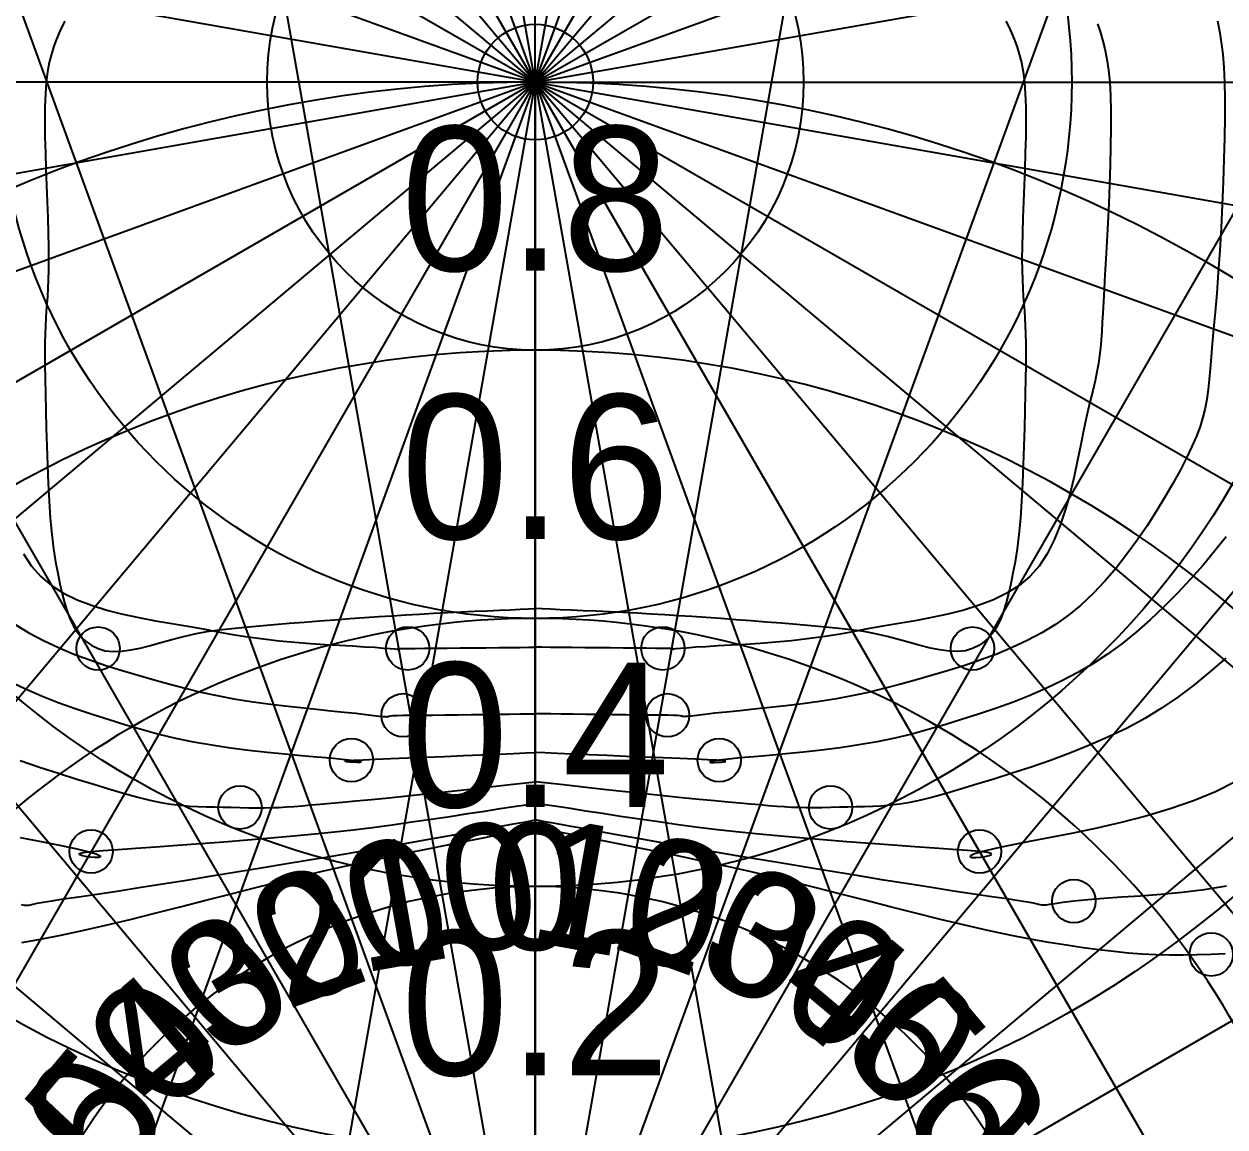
# Model space of a CAD drawing. Header units: metres. Extents: x -58 to 58, y -58 to 58.
# Drawn here: x -14.15 to 19.09, y -28.92 to 1.61 of the extents above; entities that cross this region are included whole.
import ezdxf
from ezdxf.enums import TextEntityAlignment as Align

# ---------------------------------------------------------------- set-up
doc = ezdxf.new("R2010")
doc.units = ezdxf.units.M
for name, color, linetype in [('CUT_REFERENCE', 1, 'Continuous'), ('ENGRAVE_AWA', 4, 'Continuous'), ('ENGRAVE_POLARS', 3, 'Continuous'), ('ENGRAVE_TEXT', 7, 'Continuous'), ('ENGRAVE_VMG', 2, 'Continuous')]:
    doc.layers.add(name, color=color, linetype=linetype)

msp = doc.modelspace()

# ---------------------------------------------------------------- linework, layer by layer
at = {"layer": 'CUT_REFERENCE'}
for radius in [57.5, 53.18, 44.54, 44.54, 1.6]:
    msp.add_circle((0, 0), radius, dxfattribs=at)
at = {"layer": 'ENGRAVE_AWA'}
for p, q in [((0, 0), (0, 44.54)), ((0, -37.117), (0, 44.54)), ((0, 0), (-7.734, 43.863)), ((0, 0), (7.734, 43.863)), ((0, -37.117), (-14, 42.282)), ((0, -37.117), (14, 42.282)), ((0, 0), (-15.234, 41.854)), ((0, 0), (15.234, 41.854)), ((0, 0), (-22.27, 38.573)), ((0, 0), (22.27, 38.573)), ((0, -37.117), (-26.531, 35.776)), ((0, -37.117), (26.531, 35.776)), ((0, 0), (-28.63, 34.12)), ((0, 0), (28.63, 34.12)), ((0, 0), (-34.12, 28.63)), ((0, 0), (34.12, 28.63)), ((0, -37.117), (-36.317, 25.786)), ((0, -37.117), (36.317, 25.786)), ((0, 0), (-38.573, 22.27)), ((0, 0), (38.573, 22.27)), ((0, 0), (-41.854, 15.234)), ((0, 0), (41.854, 15.234)), ((0, -37.117), (-42.452, 13.476)), ((0, -37.117), (42.452, 13.476)), ((0, 0), (-43.863, 7.734)), ((0, 0), (43.863, 7.734)), ((0, 0), (-44.54, 0)), ((0, -37.117), (-44.539, 0.256)), ((0, 0), (-43.863, -7.734)), ((0, 0), (-41.854, -15.234)), ((0, 0), (-38.573, -22.27)), ((0, 0), (-34.12, -28.63)), ((0, 0), (-28.63, -34.12)), ((0, 0), (-22.27, -38.573)), ((0, 0), (-15.234, -41.854)), ((0, 0), (-7.734, -43.863)), ((0, -37.117), (44.539, 0.256)), ((0, 0), (44.54, 0)), ((0, 0), (43.863, -7.734)), ((0, 0), (41.854, -15.234)), ((0, 0), (38.573, -22.27)), ((0, 0), (34.12, -28.63)), ((0, 0), (28.63, -34.12)), ((0, 0), (22.27, -38.573)), ((0, 0), (15.234, -41.854)), ((0, 0), (7.734, -43.863)), ((0, 0), (0, -44.54)), ((0, -37.117), (42.773, -12.422))]:
    msp.add_line(p, q, dxfattribs=at)
for radius in [37.117, 29.693, 22.27, 14.847, 7.423]:
    msp.add_circle((0, 0), radius, dxfattribs=at)
for radius, start, end in [(51.963, 32.8783, 147.1217), (44.54, 24.6243, 155.3757), (37.117, 16.2602, 163.7398), (29.693, 7.1808, 172.8192), (22.27, 356.1774, 183.8226), (14.847, 339.5127, 200.4873)]:
    msp.add_arc((0, -37.117), radius, start, end, dxfattribs=at)
at = {"layer": 'ENGRAVE_POLARS'}
for p, q in [((-13.025, 1.687), (-13.103, 1.532)), ((13.025, 1.687), (13.103, 1.532)), ((18.886, 1.697), (18.94, 1.414)), ((-13.181, 1.366), (-13.257, 1.187)), ((-13.103, 1.532), (-13.181, 1.366)), ((13.103, 1.532), (13.181, 1.366)), ((13.181, 1.366), (13.257, 1.187)), ((15.558, 1.615), (15.633, 1.401)), ((15.633, 1.401), (15.702, 1.169)), ((18.94, 1.414), (18.988, 1.106)), ((-13.257, 1.187), (-13.329, 0.991)), ((13.257, 1.187), (13.329, 0.991)), ((15.702, 1.169), (15.766, 0.916)), ((18.988, 1.106), (19.028, 0.77)), ((-13.395, 0.777), (-13.453, 0.542)), ((-13.329, 0.991), (-13.395, 0.777)), ((13.329, 0.991), (13.395, 0.777)), ((13.395, 0.777), (13.453, 0.542)), ((15.766, 0.916), (15.821, 0.638)), ((19.028, 0.77), (19.059, 0.402)), ((-13.453, 0.542), (-13.501, 0.284)), ((13.453, 0.542), (13.501, 0.284)), ((15.821, 0.638), (15.865, 0.334)), ((15.865, 0.334), (15.898, 0)), ((19.059, 0.402), (19.078, 0)), ((-13.538, 0), (-13.562, -0.322)), ((-13.501, 0.284), (-13.538, 0)), ((13.501, 0.284), (13.538, 0)), ((13.538, 0), (13.562, -0.322)), ((15.898, 0), (15.918, -0.379)), ((19.078, 0), (19.086, -0.455)), ((-13.562, -0.322), (-13.574, -0.686)), ((13.562, -0.322), (13.574, -0.686)), ((15.918, -0.379), (15.928, -0.808)), ((19.086, -0.455), (19.086, -0.97)), ((-13.574, -0.686), (-13.577, -1.085)), ((13.574, -0.686), (13.577, -1.085)), ((15.928, -0.808), (15.93, -1.278)), ((19.086, -0.97), (19.077, -1.533)), ((-13.577, -1.085), (-13.573, -1.511)), ((13.577, -1.085), (13.573, -1.511)), ((15.93, -1.278), (15.923, -1.78)), ((-13.573, -1.511), (-13.562, -1.954)), ((13.573, -1.511), (13.562, -1.954)), ((19.077, -1.533), (19.062, -2.134)), ((-13.562, -1.954), (-13.547, -2.409)), ((13.562, -1.954), (13.547, -2.409)), ((15.923, -1.78), (15.911, -2.302)), ((15.911, -2.302), (15.893, -2.836)), ((19.062, -2.134), (19.04, -2.759)), ((-13.547, -2.409), (-13.53, -2.865)), ((13.547, -2.409), (13.53, -2.865)), ((-13.53, -2.865), (-13.512, -3.316)), ((13.53, -2.865), (13.512, -3.316)), ((15.893, -2.836), (15.872, -3.372)), ((19.04, -2.759), (19.012, -3.397)), ((-13.512, -3.316), (-13.496, -3.754)), ((13.512, -3.316), (13.496, -3.754)), ((15.872, -3.372), (15.847, -3.899)), ((19.012, -3.397), (18.98, -4.036)), ((-13.496, -3.754), (-13.482, -4.169)), ((13.496, -3.754), (13.482, -4.169)), ((15.847, -3.899), (15.821, -4.409)), ((-13.482, -4.169), (-13.473, -4.555)), ((13.482, -4.169), (13.473, -4.555)), ((18.98, -4.036), (18.944, -4.665)), ((-13.473, -4.555), (-13.471, -4.903)), ((13.473, -4.555), (13.471, -4.903)), ((15.821, -4.409), (15.794, -4.89)), ((-13.471, -4.903), (-13.475, -5.208)), ((13.471, -4.903), (13.475, -5.208)), ((15.794, -4.89), (15.768, -5.334)), ((18.944, -4.665), (18.904, -5.271)), ((-13.475, -5.208), (-13.483, -5.477)), ((13.475, -5.208), (13.483, -5.477)), ((18.904, -5.271), (18.863, -5.842)), ((-13.483, -5.477), (-13.494, -5.716)), ((13.483, -5.477), (13.494, -5.716)), ((15.768, -5.334), (15.744, -5.73)), ((-13.507, -5.934), (-13.522, -6.138)), ((-13.494, -5.716), (-13.507, -5.934)), ((13.494, -5.716), (13.507, -5.934)), ((13.507, -5.934), (13.522, -6.138)), ((15.744, -5.73), (15.724, -6.077)), ((18.863, -5.842), (18.819, -6.367)), ((-13.522, -6.138), (-13.536, -6.336)), ((13.522, -6.138), (13.536, -6.336)), ((15.724, -6.077), (15.707, -6.383)), ((-13.55, -6.536), (-13.562, -6.746)), ((-13.536, -6.336), (-13.55, -6.536)), ((13.536, -6.336), (13.55, -6.536)), ((13.55, -6.536), (13.562, -6.746)), ((15.707, -6.383), (15.693, -6.657)), ((18.819, -6.367), (18.776, -6.834)), ((-13.571, -6.973), (-13.577, -7.225)), ((-13.562, -6.746), (-13.571, -6.973)), ((13.562, -6.746), (13.571, -6.973)), ((13.571, -6.973), (13.577, -7.225)), ((15.678, -6.904), (15.662, -7.134)), ((15.693, -6.657), (15.678, -6.904)), ((18.776, -6.834), (18.737, -7.243)), ((-13.577, -7.225), (-13.578, -7.51)), ((13.577, -7.225), (13.578, -7.51)), ((15.662, -7.134), (15.642, -7.353)), ((18.737, -7.243), (18.705, -7.609)), ((-13.578, -7.51), (-13.573, -7.836)), ((13.578, -7.51), (13.573, -7.836)), ((15.617, -7.569), (15.585, -7.79)), ((15.642, -7.353), (15.617, -7.569)), ((18.705, -7.609), (18.678, -7.938)), ((-13.573, -7.836), (-13.565, -8.212)), ((13.573, -7.836), (13.565, -8.212)), ((15.585, -7.79), (15.544, -8.022)), ((18.678, -7.938), (18.651, -8.237)), ((-13.565, -8.212), (-13.557, -8.634)), ((13.565, -8.212), (13.557, -8.634)), ((15.493, -8.273), (15.429, -8.551)), ((15.544, -8.022), (15.493, -8.273)), ((18.651, -8.237), (18.622, -8.514)), ((-13.557, -8.634), (-13.548, -9.092)), ((13.557, -8.634), (13.548, -9.092)), ((15.429, -8.551), (15.351, -8.863)), ((18.622, -8.514), (18.585, -8.775)), ((15.351, -8.863), (15.268, -9.216)), ((18.585, -8.775), (18.538, -9.027)), ((-13.548, -9.092), (-13.538, -9.578)), ((13.548, -9.092), (13.538, -9.578)), ((15.268, -9.216), (15.185, -9.608)), ((18.477, -9.278), (18.399, -9.535)), ((18.538, -9.027), (18.477, -9.278)), ((-13.538, -9.578), (-13.524, -10.081)), ((13.538, -9.578), (13.524, -10.081)), ((15.185, -9.608), (15.101, -10.028)), ((18.399, -9.535), (18.3, -9.803)), ((18.3, -9.803), (18.176, -10.092)), ((-13.524, -10.081), (-13.507, -10.592)), ((13.524, -10.081), (13.507, -10.592)), ((15.101, -10.028), (15.011, -10.468)), ((18.176, -10.092), (18.024, -10.406)), ((-13.507, -10.592), (-13.485, -11.101)), ((13.507, -10.592), (13.485, -11.101)), ((15.011, -10.468), (14.913, -10.921)), ((18.024, -10.406), (17.846, -10.749)), ((14.913, -10.921), (14.802, -11.376)), ((17.846, -10.749), (17.646, -11.114)), ((-13.485, -11.101), (-13.458, -11.598)), ((13.485, -11.101), (13.458, -11.598)), ((17.646, -11.114), (17.427, -11.494)), ((-13.458, -11.598), (-13.425, -12.075)), ((13.458, -11.598), (13.425, -12.075)), ((14.802, -11.376), (14.675, -11.826)), ((17.427, -11.494), (17.189, -11.886)), ((14.675, -11.826), (14.53, -12.262)), ((17.189, -11.886), (16.934, -12.283)), ((-13.425, -12.075), (-13.385, -12.52)), ((13.425, -12.075), (13.385, -12.52)), ((14.53, -12.262), (14.362, -12.674)), ((16.934, -12.283), (16.662, -12.68)), ((-13.385, -12.52), (-13.337, -12.925)), ((13.385, -12.52), (13.337, -12.925)), ((19.119, -12.586), (18.812, -12.977)), ((-13.337, -12.925), (-13.281, -13.281)), ((13.337, -12.925), (13.281, -13.281)), ((14.362, -12.674), (14.168, -13.056)), ((16.662, -12.68), (16.375, -13.072)), ((-14.168, -13.056), (-13.945, -13.397)), ((-13.281, -13.281), (-13.22, -13.597)), ((13.281, -13.281), (13.22, -13.597)), ((14.168, -13.056), (13.945, -13.397)), ((16.375, -13.072), (16.075, -13.453)), ((18.812, -12.977), (18.484, -13.371)), ((-13.945, -13.397), (-13.689, -13.689)), ((-13.22, -13.597), (-13.161, -13.891)), ((13.22, -13.597), (13.161, -13.891)), ((13.945, -13.397), (13.689, -13.689)), ((16.075, -13.453), (15.762, -13.817)), ((18.484, -13.371), (18.137, -13.763)), ((-13.689, -13.689), (-13.393, -13.935)), ((-13.393, -13.935), (-13.055, -14.147)), ((-13.161, -13.891), (-13.099, -14.164)), ((13.393, -13.935), (13.055, -14.147)), ((13.161, -13.891), (13.099, -14.164)), ((13.689, -13.689), (13.393, -13.935)), ((15.762, -13.817), (15.438, -14.16)), ((18.137, -13.763), (17.776, -14.15)), ((-13.099, -14.164), (-13.034, -14.415)), ((-13.055, -14.147), (-12.683, -14.328)), ((13.055, -14.147), (12.683, -14.328)), ((13.099, -14.164), (13.034, -14.415)), ((15.438, -14.16), (15.103, -14.476)), ((17.776, -14.15), (17.401, -14.527)), ((-13.034, -14.415), (-12.962, -14.645)), ((-12.683, -14.328), (-12.283, -14.483)), ((-12.283, -14.483), (-11.86, -14.614)), ((-11.86, -14.614), (-11.42, -14.727)), ((-1.326, -14.633), (-0.995, -14.619)), ((-0.995, -14.619), (-0.692, -14.605)), ((-0.692, -14.605), (-0.421, -14.594)), ((-0.421, -14.594), (-0.189, -14.583)), ((-0.189, -14.583), (0, -14.574)), ((0.189, -14.583), (0, -14.574)), ((0.421, -14.594), (0.189, -14.583)), ((0.692, -14.605), (0.421, -14.594)), ((0.995, -14.619), (0.692, -14.605)), ((1.326, -14.633), (0.995, -14.619)), ((11.86, -14.614), (11.42, -14.727)), ((12.283, -14.483), (11.86, -14.614)), ((12.683, -14.328), (12.283, -14.483)), ((13.034, -14.415), (12.962, -14.645)), ((15.103, -14.476), (14.76, -14.76)), ((17.401, -14.527), (17.018, -14.889)), ((-12.962, -14.645), (-12.882, -14.855)), ((-12.882, -14.855), (-12.792, -15.043)), ((-11.42, -14.727), (-10.971, -14.824)), ((-10.971, -14.824), (-10.517, -14.91)), ((-10.517, -14.91), (-10.065, -14.989)), ((-6.815, -14.98), (-6.394, -14.946)), ((-6.394, -14.946), (-5.97, -14.914)), ((-5.97, -14.914), (-5.548, -14.883)), ((-5.548, -14.883), (-5.132, -14.853)), ((-5.132, -14.853), (-4.726, -14.825)), ((-4.726, -14.825), (-4.333, -14.798)), ((-4.333, -14.798), (-3.958, -14.773)), ((-3.958, -14.773), (-3.587, -14.749)), ((-3.587, -14.749), (-3.204, -14.727)), ((-3.204, -14.727), (-2.817, -14.705)), ((-2.817, -14.705), (-2.43, -14.685)), ((-2.43, -14.685), (-2.049, -14.667)), ((-2.049, -14.667), (-1.68, -14.649)), ((-1.68, -14.649), (-1.326, -14.633)), ((1.68, -14.649), (1.326, -14.633)), ((2.049, -14.667), (1.68, -14.649)), ((2.43, -14.685), (2.049, -14.667)), ((2.817, -14.705), (2.43, -14.685)), ((3.204, -14.727), (2.817, -14.705)), ((3.587, -14.749), (3.204, -14.727)), ((3.958, -14.773), (3.587, -14.749)), ((4.333, -14.798), (3.958, -14.773)), ((4.726, -14.825), (4.333, -14.798)), ((5.132, -14.853), (4.726, -14.825)), ((5.548, -14.883), (5.132, -14.853)), ((5.97, -14.914), (5.548, -14.883)), ((6.394, -14.946), (5.97, -14.914)), ((6.815, -14.98), (6.394, -14.946)), ((10.517, -14.91), (10.065, -14.989)), ((10.971, -14.824), (10.517, -14.91)), ((11.42, -14.727), (10.971, -14.824)), ((12.882, -14.855), (12.792, -15.043)), ((12.962, -14.645), (12.882, -14.855)), ((14.76, -14.76), (14.4, -15.014)), ((17.018, -14.889), (16.627, -15.231)), ((-14.4, -15.014), (-14.018, -15.247)), ((-14.018, -15.247), (-13.617, -15.46)), ((-12.792, -15.043), (-12.689, -15.212)), ((-12.689, -15.212), (-12.57, -15.359)), ((-10.065, -14.989), (-9.622, -15.064)), ((-9.742, -15.35), (-9.42, -15.273)), ((-9.622, -15.064), (-9.194, -15.139)), ((-9.42, -15.273), (-9.089, -15.208)), ((-9.194, -15.139), (-8.786, -15.218)), ((-9.089, -15.208), (-8.753, -15.16)), ((-8.786, -15.218), (-8.38, -15.294)), ((-8.753, -15.16), (-8.401, -15.122)), ((-8.401, -15.122), (-8.028, -15.085)), ((-8.028, -15.085), (-7.636, -15.049)), ((-7.636, -15.049), (-7.231, -15.014)), ((-7.231, -15.014), (-6.815, -14.98)), ((7.231, -15.014), (6.815, -14.98)), ((7.636, -15.049), (7.231, -15.014)), ((8.028, -15.085), (7.636, -15.049)), ((8.401, -15.122), (8.028, -15.085)), ((8.786, -15.218), (8.38, -15.294)), ((8.753, -15.16), (8.401, -15.122)), ((9.089, -15.208), (8.753, -15.16)), ((9.194, -15.139), (8.786, -15.218)), ((9.42, -15.273), (9.089, -15.208)), ((9.622, -15.064), (9.194, -15.139)), ((9.742, -15.35), (9.42, -15.273)), ((10.065, -14.989), (9.622, -15.064)), ((12.689, -15.212), (12.57, -15.359)), ((12.792, -15.043), (12.689, -15.212)), ((14.018, -15.247), (13.617, -15.46)), ((14.4, -15.014), (14.018, -15.247)), ((16.627, -15.231), (16.233, -15.549)), ((-13.617, -15.46), (-13.201, -15.654)), ((-12.57, -15.359), (-12.434, -15.487)), ((-12.434, -15.487), (-12.279, -15.595)), ((-12.279, -15.595), (-12.102, -15.683)), ((-10.934, -15.666), (-10.653, -15.596)), ((-10.653, -15.596), (-10.361, -15.516)), ((-10.361, -15.516), (-10.057, -15.433)), ((-10.057, -15.433), (-9.742, -15.35)), ((-8.38, -15.294), (-7.958, -15.36)), ((-7.958, -15.36), (-7.525, -15.416)), ((-7.525, -15.416), (-7.088, -15.463)), ((-7.088, -15.463), (-6.653, -15.503)), ((-6.653, -15.503), (-6.227, -15.537)), ((-6.227, -15.537), (-5.815, -15.565)), ((-5.815, -15.565), (-5.425, -15.589)), ((-5.425, -15.589), (-5.061, -15.61)), ((-5.061, -15.61), (-4.732, -15.629)), ((5.061, -15.61), (4.732, -15.629)), ((5.425, -15.589), (5.061, -15.61)), ((5.815, -15.565), (5.425, -15.589)), ((6.227, -15.537), (5.815, -15.565)), ((6.653, -15.503), (6.227, -15.537)), ((7.088, -15.463), (6.653, -15.503)), ((7.525, -15.416), (7.088, -15.463)), ((7.958, -15.36), (7.525, -15.416)), ((8.38, -15.294), (7.958, -15.36)), ((10.057, -15.433), (9.742, -15.35)), ((10.361, -15.516), (10.057, -15.433)), ((10.653, -15.596), (10.361, -15.516)), ((10.934, -15.666), (10.653, -15.596)), ((12.279, -15.595), (12.102, -15.683)), ((12.434, -15.487), (12.279, -15.595)), ((12.57, -15.359), (12.434, -15.487)), ((13.617, -15.46), (13.201, -15.654)), ((16.233, -15.549), (15.838, -15.838)), ((-13.201, -15.654), (-12.771, -15.833)), ((-12.771, -15.833), (-12.333, -15.997)), ((-12.102, -15.683), (-11.904, -15.741)), ((-11.904, -15.741), (-11.686, -15.764)), ((-11.686, -15.764), (-11.451, -15.755)), ((-11.451, -15.755), (-11.2, -15.72)), ((-11.2, -15.72), (-10.934, -15.666)), ((-4.732, -15.629), (-4.442, -15.647)), ((-4.442, -15.647), (-4.198, -15.666)), ((-4.198, -15.666), (-4.014, -15.682)), ((-4.014, -15.682), (-3.893, -15.693)), ((-3.893, -15.693), (-3.823, -15.7)), ((-3.823, -15.7), (-3.792, -15.703)), ((-3.821, -15.692), (-3.809, -15.687)), ((-3.814, -15.697), (-3.821, -15.692)), ((-3.799, -15.701), (-3.814, -15.697)), ((-3.809, -15.687), (-3.764, -15.682)), ((-3.788, -15.703), (-3.799, -15.701)), ((-3.792, -15.703), (-3.788, -15.703)), ((-3.764, -15.682), (-3.676, -15.678)), ((-3.676, -15.678), (-3.533, -15.676)), ((-3.533, -15.676), (-3.328, -15.675)), ((-3.328, -15.675), (-3.069, -15.673)), ((-3.069, -15.673), (-2.768, -15.67)), ((-2.768, -15.67), (-2.437, -15.667)), ((-2.437, -15.667), (-2.085, -15.664)), ((-2.085, -15.664), (-1.725, -15.661)), ((-1.725, -15.661), (-1.367, -15.657)), ((-1.367, -15.657), (-1.022, -15.654)), ((-1.022, -15.654), (-0.702, -15.651)), ((-0.702, -15.651), (-0.418, -15.648)), ((-0.418, -15.648), (-0.18, -15.646)), ((-0.18, -15.646), (0, -15.644)), ((0.18, -15.646), (0, -15.644)), ((0.418, -15.648), (0.18, -15.646)), ((0.702, -15.651), (0.418, -15.648)), ((1.022, -15.654), (0.702, -15.651)), ((1.367, -15.657), (1.022, -15.654)), ((1.725, -15.661), (1.367, -15.657)), ((2.085, -15.664), (1.725, -15.661)), ((2.437, -15.667), (2.085, -15.664)), ((2.768, -15.67), (2.437, -15.667)), ((3.069, -15.673), (2.768, -15.67)), ((3.328, -15.675), (3.069, -15.673)), ((3.533, -15.676), (3.328, -15.675)), ((3.676, -15.678), (3.533, -15.676)), ((3.764, -15.682), (3.676, -15.678)), ((3.809, -15.687), (3.764, -15.682)), ((3.788, -15.703), (3.799, -15.701)), ((3.792, -15.703), (3.788, -15.703)), ((3.823, -15.7), (3.792, -15.703)), ((3.799, -15.701), (3.814, -15.697)), ((3.821, -15.692), (3.809, -15.687)), ((3.814, -15.697), (3.821, -15.692)), ((3.893, -15.693), (3.823, -15.7)), ((4.014, -15.682), (3.893, -15.693)), ((4.198, -15.666), (4.014, -15.682)), ((4.442, -15.647), (4.198, -15.666)), ((4.732, -15.629), (4.442, -15.647)), ((11.2, -15.72), (10.934, -15.666)), ((11.451, -15.755), (11.2, -15.72)), ((11.686, -15.764), (11.451, -15.755)), ((11.904, -15.741), (11.686, -15.764)), ((12.102, -15.683), (11.904, -15.741)), ((12.771, -15.833), (12.333, -15.997)), ((13.201, -15.654), (12.771, -15.833)), ((15.838, -15.838), (15.434, -16.102)), ((19.11, -15.946), (18.671, -16.328)), ((-12.333, -15.997), (-11.888, -16.149)), ((-11.888, -16.149), (-11.44, -16.29)), ((11.888, -16.149), (11.44, -16.29)), ((12.333, -15.997), (11.888, -16.149)), ((15.434, -16.102), (15.013, -16.348)), ((-14.578, -16.576), (-14.13, -16.789)), ((-11.44, -16.29), (-10.993, -16.422)), ((-10.993, -16.422), (-10.55, -16.546)), ((-10.55, -16.546), (-10.114, -16.665)), ((10.55, -16.546), (10.114, -16.665)), ((10.993, -16.422), (10.55, -16.546)), ((11.44, -16.29), (10.993, -16.422)), ((14.578, -16.576), (14.13, -16.789)), ((15.013, -16.348), (14.578, -16.576)), ((18.671, -16.328), (18.227, -16.69)), ((-14.13, -16.789), (-13.673, -16.986)), ((-10.114, -16.665), (-9.688, -16.781)), ((-9.688, -16.781), (-9.257, -16.889)), ((-9.257, -16.889), (-8.805, -16.984)), ((9.257, -16.889), (8.805, -16.984)), ((9.688, -16.781), (9.257, -16.889)), ((10.114, -16.665), (9.688, -16.781)), ((14.13, -16.789), (13.673, -16.986)), ((18.227, -16.69), (17.78, -17.027)), ((-13.673, -16.986), (-13.209, -17.17)), ((-13.209, -17.17), (-12.74, -17.34)), ((-8.805, -16.984), (-8.341, -17.069)), ((-8.341, -17.069), (-7.87, -17.144)), ((-7.87, -17.144), (-7.399, -17.209)), ((-7.399, -17.209), (-6.936, -17.267)), ((-6.936, -17.267), (-6.487, -17.317)), ((6.936, -17.267), (6.487, -17.317)), ((7.399, -17.209), (6.936, -17.267)), ((7.87, -17.144), (7.399, -17.209)), ((8.341, -17.069), (7.87, -17.144)), ((8.805, -16.984), (8.341, -17.069)), ((13.209, -17.17), (12.74, -17.34)), ((13.673, -16.986), (13.209, -17.17)), ((17.78, -17.027), (17.334, -17.334)), ((-12.74, -17.34), (-12.27, -17.5)), ((-12.27, -17.5), (-11.8, -17.649)), ((-6.487, -17.317), (-6.059, -17.362)), ((-6.059, -17.362), (-5.659, -17.402)), ((-5.659, -17.402), (-5.292, -17.438)), ((-5.292, -17.438), (-4.967, -17.472)), ((-4.967, -17.472), (-4.69, -17.503)), ((-4.69, -17.503), (-4.474, -17.53)), ((-4.474, -17.53), (-4.319, -17.549)), ((-4.319, -17.549), (-4.216, -17.56)), ((-4.216, -17.56), (-4.151, -17.566)), ((-4.151, -17.566), (-4.114, -17.567)), ((-4.114, -17.567), (-4.092, -17.564)), ((-4.092, -17.564), (-4.076, -17.558)), ((-4.076, -17.558), (-4.053, -17.551)), ((-4.053, -17.551), (-4.011, -17.544)), ((-4.011, -17.544), (-3.94, -17.537)), ((-3.94, -17.537), (-3.827, -17.531)), ((-3.827, -17.531), (-3.662, -17.529)), ((-3.662, -17.529), (-3.437, -17.528)), ((-3.437, -17.528), (-3.162, -17.525)), ((-3.162, -17.525), (-2.846, -17.522)), ((-2.846, -17.522), (-2.501, -17.518)), ((-2.501, -17.518), (-2.137, -17.514)), ((-2.137, -17.514), (-1.767, -17.509)), ((-1.767, -17.509), (-1.4, -17.505)), ((-1.4, -17.505), (-1.047, -17.5)), ((-1.047, -17.5), (-0.72, -17.496)), ((-0.72, -17.496), (-0.429, -17.492)), ((-0.429, -17.492), (-0.185, -17.489)), ((-0.185, -17.489), (0, -17.487)), ((0.185, -17.489), (0, -17.487)), ((0.429, -17.492), (0.185, -17.489)), ((0.72, -17.496), (0.429, -17.492)), ((1.047, -17.5), (0.72, -17.496)), ((1.4, -17.505), (1.047, -17.5)), ((1.767, -17.509), (1.4, -17.505)), ((2.137, -17.514), (1.767, -17.509)), ((2.501, -17.518), (2.137, -17.514)), ((2.846, -17.522), (2.501, -17.518)), ((3.162, -17.525), (2.846, -17.522)), ((3.437, -17.528), (3.162, -17.525)), ((3.662, -17.529), (3.437, -17.528)), ((3.827, -17.531), (3.662, -17.529)), ((3.94, -17.537), (3.827, -17.531)), ((4.011, -17.544), (3.94, -17.537)), ((4.053, -17.551), (4.011, -17.544)), ((4.076, -17.558), (4.053, -17.551)), ((4.092, -17.564), (4.076, -17.558)), ((4.114, -17.567), (4.092, -17.564)), ((4.151, -17.566), (4.114, -17.567)), ((4.216, -17.56), (4.151, -17.566)), ((4.319, -17.549), (4.216, -17.56)), ((4.474, -17.53), (4.319, -17.549)), ((4.69, -17.503), (4.474, -17.53)), ((4.967, -17.472), (4.69, -17.503)), ((5.292, -17.438), (4.967, -17.472)), ((5.659, -17.402), (5.292, -17.438)), ((6.059, -17.362), (5.659, -17.402)), ((6.487, -17.317), (6.059, -17.362)), ((12.27, -17.5), (11.8, -17.649)), ((12.74, -17.34), (12.27, -17.5)), ((16.873, -17.616), (16.382, -17.881)), ((17.334, -17.334), (16.873, -17.616)), ((-11.8, -17.649), (-11.333, -17.789)), ((-11.333, -17.789), (-10.872, -17.921)), ((-10.872, -17.921), (-10.419, -18.047)), ((10.872, -17.921), (10.419, -18.047)), ((11.333, -17.789), (10.872, -17.921)), ((11.8, -17.649), (11.333, -17.789)), ((16.382, -17.881), (15.867, -18.129)), ((-10.419, -18.047), (-9.955, -18.161)), ((-9.955, -18.161), (-9.465, -18.262)), ((-9.465, -18.262), (-8.957, -18.349)), ((9.465, -18.262), (8.957, -18.349)), ((9.955, -18.161), (9.465, -18.262)), ((10.419, -18.047), (9.955, -18.161)), ((15.867, -18.129), (15.337, -18.36)), ((-8.957, -18.349), (-8.441, -18.425)), ((-8.441, -18.425), (-7.926, -18.49)), ((-7.926, -18.49), (-7.42, -18.547)), ((-7.42, -18.547), (-6.933, -18.596)), ((-6.933, -18.596), (-6.474, -18.638)), ((-1.488, -18.622), (-1.02, -18.603)), ((-1.02, -18.603), (-0.605, -18.585)), ((-0.605, -18.585), (-0.259, -18.571)), ((-0.259, -18.571), (0, -18.56)), ((0.259, -18.571), (0, -18.56)), ((0.605, -18.585), (0.259, -18.571)), ((1.02, -18.603), (0.605, -18.585)), ((1.488, -18.622), (1.02, -18.603)), ((6.933, -18.596), (6.474, -18.638)), ((7.42, -18.547), (6.933, -18.596)), ((7.926, -18.49), (7.42, -18.547)), ((8.441, -18.425), (7.926, -18.49)), ((8.957, -18.349), (8.441, -18.425)), ((14.798, -18.576), (14.258, -18.777)), ((15.337, -18.36), (14.798, -18.576)), ((-14.258, -18.777), (-13.722, -18.963)), ((-6.474, -18.638), (-6.051, -18.676)), ((-6.051, -18.676), (-5.673, -18.709)), ((-5.673, -18.709), (-5.35, -18.741)), ((-5.35, -18.741), (-5.091, -18.771)), ((-5.271, -18.802), (-5.266, -18.791)), ((-5.223, -18.813), (-5.271, -18.802)), ((-5.266, -18.791), (-5.192, -18.78)), ((-5.141, -18.822), (-5.223, -18.813)), ((-5.192, -18.78), (-5.029, -18.77)), ((-5.042, -18.829), (-5.141, -18.822)), ((-5.091, -18.771), (-4.917, -18.797)), ((-4.944, -18.833), (-5.042, -18.829)), ((-5.029, -18.77), (-4.768, -18.759)), ((-4.864, -18.832), (-4.944, -18.833)), ((-4.917, -18.797), (-4.834, -18.815)), ((-4.822, -18.827), (-4.864, -18.832)), ((-4.834, -18.815), (-4.822, -18.827)), ((-4.768, -18.759), (-4.42, -18.745)), ((-4.42, -18.745), (-4.003, -18.727)), ((-4.003, -18.727), (-3.535, -18.708)), ((-3.535, -18.708), (-3.031, -18.687)), ((-3.031, -18.687), (-2.511, -18.665)), ((-2.511, -18.665), (-1.991, -18.643)), ((-1.991, -18.643), (-1.488, -18.622)), ((1.991, -18.643), (1.488, -18.622)), ((2.511, -18.665), (1.991, -18.643)), ((3.031, -18.687), (2.511, -18.665)), ((3.535, -18.708), (3.031, -18.687)), ((4.003, -18.727), (3.535, -18.708)), ((4.42, -18.745), (4.003, -18.727)), ((4.768, -18.759), (4.42, -18.745)), ((5.029, -18.77), (4.768, -18.759)), ((4.834, -18.815), (4.822, -18.827)), ((4.822, -18.827), (4.864, -18.832)), ((4.917, -18.797), (4.834, -18.815)), ((4.864, -18.832), (4.944, -18.833)), ((5.091, -18.771), (4.917, -18.797)), ((4.944, -18.833), (5.042, -18.829)), ((5.192, -18.78), (5.029, -18.77)), ((5.042, -18.829), (5.141, -18.822)), ((5.35, -18.741), (5.091, -18.771)), ((5.141, -18.822), (5.223, -18.813)), ((5.266, -18.791), (5.192, -18.78)), ((5.223, -18.813), (5.271, -18.802)), ((5.271, -18.802), (5.266, -18.791)), ((5.673, -18.709), (5.35, -18.741)), ((6.051, -18.676), (5.673, -18.709)), ((6.474, -18.638), (6.051, -18.676)), ((14.258, -18.777), (13.722, -18.963)), ((-13.722, -18.963), (-13.199, -19.135)), ((-13.199, -19.135), (-12.695, -19.294)), ((13.199, -19.135), (12.695, -19.294)), ((13.722, -18.963), (13.199, -19.135)), ((-12.695, -19.294), (-12.218, -19.439)), ((-12.218, -19.439), (-11.773, -19.571)), ((-11.773, -19.571), (-11.369, -19.692)), ((-2.493, -19.644), (-1.974, -19.588)), ((-1.974, -19.588), (-1.478, -19.534)), ((-1.478, -19.534), (-1.019, -19.484)), ((-1.019, -19.484), (-0.61, -19.439)), ((-0.61, -19.439), (-0.266, -19.402)), ((-0.266, -19.402), (0, -19.374)), ((0.266, -19.402), (0, -19.374)), ((0.61, -19.439), (0.266, -19.402)), ((1.019, -19.484), (0.61, -19.439)), ((1.478, -19.534), (1.019, -19.484)), ((1.974, -19.588), (1.478, -19.534)), ((2.493, -19.644), (1.974, -19.588)), ((11.773, -19.571), (11.369, -19.692)), ((12.218, -19.439), (11.773, -19.571)), ((12.695, -19.294), (12.218, -19.439)), ((19.375, -19.375), (18.823, -19.65)), ((-11.369, -19.692), (-11.005, -19.795)), ((-11.005, -19.795), (-10.672, -19.876)), ((-10.672, -19.876), (-10.367, -19.939)), ((-10.367, -19.939), (-10.085, -19.986)), ((-5.664, -19.961), (-5.341, -19.933)), ((-5.341, -19.933), (-4.967, -19.899)), ((-4.967, -19.899), (-4.534, -19.857)), ((-4.534, -19.857), (-4.057, -19.809)), ((-4.057, -19.809), (-3.549, -19.757)), ((-3.549, -19.757), (-3.023, -19.701)), ((-3.023, -19.701), (-2.493, -19.644)), ((3.023, -19.701), (2.493, -19.644)), ((3.549, -19.757), (3.023, -19.701)), ((4.057, -19.809), (3.549, -19.757)), ((4.534, -19.857), (4.057, -19.809)), ((4.967, -19.899), (4.534, -19.857)), ((5.341, -19.933), (4.967, -19.899)), ((5.664, -19.961), (5.341, -19.933)), ((10.367, -19.939), (10.085, -19.986)), ((10.672, -19.876), (10.367, -19.939)), ((11.005, -19.795), (10.672, -19.876)), ((11.369, -19.692), (11.005, -19.795)), ((18.217, -19.897), (17.571, -20.119)), ((18.823, -19.65), (18.217, -19.897)), ((-10.085, -19.986), (-9.823, -20.02)), ((-9.823, -20.02), (-9.575, -20.042)), ((-9.575, -20.042), (-9.339, -20.055)), ((-9.339, -20.055), (-9.109, -20.062)), ((-9.109, -20.062), (-8.882, -20.066)), ((-8.882, -20.066), (-8.653, -20.068)), ((-8.653, -20.068), (-8.418, -20.071)), ((-8.418, -20.071), (-8.174, -20.079)), ((-8.174, -20.079), (-7.933, -20.087)), ((-7.933, -20.087), (-7.709, -20.09)), ((-7.709, -20.09), (-7.499, -20.089)), ((-7.499, -20.089), (-7.295, -20.085)), ((-7.295, -20.085), (-7.095, -20.077)), ((-7.095, -20.077), (-6.891, -20.065)), ((-6.891, -20.065), (-6.681, -20.05)), ((-6.681, -20.05), (-6.458, -20.032)), ((-6.458, -20.032), (-6.217, -20.011)), ((-6.217, -20.011), (-5.954, -19.987)), ((-5.954, -19.987), (-5.664, -19.961)), ((-2.36, -20.327), (-1.864, -20.251)), ((-1.864, -20.251), (-1.398, -20.179)), ((-1.398, -20.179), (-0.972, -20.113)), ((-0.972, -20.113), (-0.592, -20.054)), ((-0.592, -20.054), (-0.265, -20.004)), ((-0.265, -20.004), (0, -19.965)), ((0.265, -20.004), (0, -19.965)), ((0.592, -20.054), (0.265, -20.004)), ((0.972, -20.113), (0.592, -20.054)), ((1.398, -20.179), (0.972, -20.113)), ((1.864, -20.251), (1.398, -20.179)), ((2.36, -20.327), (1.864, -20.251)), ((5.954, -19.987), (5.664, -19.961)), ((6.217, -20.011), (5.954, -19.987)), ((6.458, -20.032), (6.217, -20.011)), ((6.681, -20.05), (6.458, -20.032)), ((6.891, -20.065), (6.681, -20.05)), ((7.095, -20.077), (6.891, -20.065)), ((7.295, -20.085), (7.095, -20.077)), ((7.499, -20.089), (7.295, -20.085)), ((7.709, -20.09), (7.499, -20.089)), ((7.933, -20.087), (7.709, -20.09)), ((8.174, -20.079), (7.933, -20.087)), ((8.418, -20.071), (8.174, -20.079)), ((8.653, -20.068), (8.418, -20.071)), ((8.882, -20.066), (8.653, -20.068)), ((9.109, -20.062), (8.882, -20.066)), ((9.339, -20.055), (9.109, -20.062)), ((9.575, -20.042), (9.339, -20.055)), ((9.823, -20.02), (9.575, -20.042)), ((10.085, -19.986), (9.823, -20.02)), ((17.571, -20.119), (16.901, -20.317)), ((-4.503, -20.63), (-3.958, -20.558)), ((-3.958, -20.558), (-3.415, -20.482)), ((-3.415, -20.482), (-2.88, -20.404)), ((-2.88, -20.404), (-2.36, -20.327)), ((-1.432, -20.684), (-0.996, -20.605)), ((-0.996, -20.605), (-0.607, -20.535)), ((-0.607, -20.535), (-0.273, -20.474)), ((-0.273, -20.474), (0, -20.425)), ((0.273, -20.474), (0, -20.425)), ((0.607, -20.535), (0.273, -20.474)), ((0.996, -20.605), (0.607, -20.535)), ((1.432, -20.684), (0.996, -20.605)), ((2.88, -20.404), (2.36, -20.327)), ((3.415, -20.482), (2.88, -20.404)), ((3.958, -20.558), (3.415, -20.482)), ((4.503, -20.63), (3.958, -20.558)), ((16.219, -20.494), (15.542, -20.651)), ((16.901, -20.317), (16.219, -20.494)), ((-14.259, -20.915), (-13.681, -21.026)), ((-7.966, -20.976), (-7.319, -20.923)), ((-7.319, -20.923), (-6.693, -20.868)), ((-6.693, -20.868), (-6.103, -20.813)), ((-6.103, -20.813), (-5.562, -20.757)), ((-5.562, -20.757), (-5.04, -20.697)), ((-5.04, -20.697), (-4.503, -20.63)), ((-2.95, -20.959), (-2.416, -20.863)), ((-2.416, -20.863), (-1.908, -20.771)), ((-1.922, -21.011), (-1.443, -20.916)), ((-1.908, -20.771), (-1.432, -20.684)), ((-1.443, -20.916), (-1.005, -20.829)), ((-1.005, -20.829), (-0.613, -20.751)), ((-0.613, -20.751), (-0.276, -20.684)), ((-0.276, -20.684), (0, -20.628)), ((0.276, -20.684), (0, -20.628)), ((0.613, -20.751), (0.276, -20.684)), ((1.005, -20.829), (0.613, -20.751)), ((1.443, -20.916), (1.005, -20.829)), ((1.908, -20.771), (1.432, -20.684)), ((1.922, -21.011), (1.443, -20.916)), ((2.416, -20.863), (1.908, -20.771)), ((2.95, -20.959), (2.416, -20.863)), ((5.04, -20.697), (4.503, -20.63)), ((5.562, -20.757), (5.04, -20.697)), ((6.103, -20.813), (5.562, -20.757)), ((6.693, -20.868), (6.103, -20.813)), ((7.319, -20.923), (6.693, -20.868)), ((7.966, -20.976), (7.319, -20.923)), ((14.259, -20.915), (13.681, -21.026)), ((14.884, -20.79), (14.259, -20.915)), ((15.542, -20.651), (14.884, -20.79)), ((-13.681, -21.026), (-13.167, -21.125)), ((-13.167, -21.125), (-12.729, -21.216)), ((-12.729, -21.216), (-12.384, -21.299)), ((-12.297, -21.3), (-11.965, -21.274)), ((-11.965, -21.274), (-11.546, -21.243)), ((-11.546, -21.243), (-11.053, -21.208)), ((-11.053, -21.208), (-10.501, -21.168)), ((-10.501, -21.168), (-9.903, -21.125)), ((-9.903, -21.125), (-9.272, -21.078)), ((-9.272, -21.078), (-8.622, -21.028)), ((-8.622, -21.028), (-7.966, -20.976)), ((-5.195, -21.352), (-4.632, -21.255)), ((-4.632, -21.255), (-4.065, -21.156)), ((-4.065, -21.156), (-3.502, -21.057)), ((-3.536, -21.338), (-2.975, -21.223)), ((-3.502, -21.057), (-2.95, -20.959)), ((-2.975, -21.223), (-2.435, -21.114)), ((-2.435, -21.114), (-1.922, -21.011)), ((2.435, -21.114), (1.922, -21.011)), ((2.975, -21.223), (2.435, -21.114)), ((3.502, -21.057), (2.95, -20.959)), ((3.536, -21.338), (2.975, -21.223)), ((4.065, -21.156), (3.502, -21.057)), ((4.632, -21.255), (4.065, -21.156)), ((5.195, -21.352), (4.632, -21.255)), ((8.622, -21.028), (7.966, -20.976)), ((9.272, -21.078), (8.622, -21.028)), ((9.903, -21.125), (9.272, -21.078)), ((10.501, -21.168), (9.903, -21.125)), ((11.053, -21.208), (10.501, -21.168)), ((11.546, -21.243), (11.053, -21.208)), ((11.965, -21.274), (11.546, -21.243)), ((12.297, -21.3), (11.965, -21.274)), ((12.729, -21.216), (12.384, -21.299)), ((13.167, -21.125), (12.729, -21.216)), ((13.681, -21.026), (13.167, -21.125)), ((-12.625, -21.383), (-12.617, -21.353)), ((-12.563, -21.411), (-12.625, -21.383)), ((-12.617, -21.353), (-12.515, -21.325)), ((-12.455, -21.435), (-12.563, -21.411)), ((-12.515, -21.325), (-12.297, -21.3)), ((-12.325, -21.453), (-12.455, -21.435)), ((-12.384, -21.299), (-12.156, -21.368)), ((-12.195, -21.463), (-12.325, -21.453)), ((-12.09, -21.462), (-12.195, -21.463)), ((-12.156, -21.368), (-12.047, -21.417)), ((-12.033, -21.447), (-12.09, -21.462)), ((-12.047, -21.417), (-12.033, -21.447)), ((-6.937, -21.644), (-6.318, -21.541)), ((-6.318, -21.541), (-5.746, -21.446)), ((-5.746, -21.446), (-5.195, -21.352)), ((-5.275, -21.707), (-4.693, -21.581)), ((-4.693, -21.581), (-4.111, -21.458)), ((-4.111, -21.458), (-3.536, -21.338)), ((4.111, -21.458), (3.536, -21.338)), ((4.693, -21.581), (4.111, -21.458)), ((5.275, -21.707), (4.693, -21.581)), ((5.746, -21.446), (5.195, -21.352)), ((6.318, -21.541), (5.746, -21.446)), ((6.937, -21.644), (6.318, -21.541)), ((12.047, -21.417), (12.033, -21.447)), ((12.033, -21.447), (12.09, -21.462)), ((12.156, -21.368), (12.047, -21.417)), ((12.09, -21.462), (12.195, -21.463)), ((12.384, -21.299), (12.156, -21.368)), ((12.195, -21.463), (12.325, -21.453)), ((12.515, -21.325), (12.297, -21.3)), ((12.325, -21.453), (12.455, -21.435)), ((12.455, -21.435), (12.563, -21.411)), ((12.617, -21.353), (12.515, -21.325)), ((12.563, -21.411), (12.625, -21.383)), ((12.625, -21.383), (12.617, -21.353)), ((-8.957, -21.977), (-8.269, -21.865)), ((-8.269, -21.865), (-7.592, -21.753)), ((-7.592, -21.753), (-6.937, -21.644)), ((-6.444, -21.974), (-5.851, -21.836)), ((-5.851, -21.836), (-5.275, -21.707)), ((5.851, -21.836), (5.275, -21.707)), ((6.444, -21.974), (5.851, -21.836)), ((7.592, -21.753), (6.937, -21.644)), ((8.269, -21.865), (7.592, -21.753)), ((8.957, -21.977), (8.269, -21.865)), ((-10.965, -22.3), (-10.318, -22.197)), ((-10.318, -22.197), (-9.644, -22.089)), ((-9.644, -22.089), (-8.957, -21.977)), ((-7.738, -22.294), (-7.076, -22.128)), ((-7.076, -22.128), (-6.444, -21.974)), ((7.076, -22.128), (6.444, -21.974)), ((7.738, -22.294), (7.076, -22.128)), ((9.644, -22.089), (8.957, -21.977)), ((10.318, -22.197), (9.644, -22.089)), ((10.965, -22.3), (10.318, -22.197)), ((19.132, -22.26), (18.515, -22.357)), ((-13.055, -22.612), (-12.632, -22.553)), ((-12.632, -22.553), (-12.135, -22.48)), ((-12.135, -22.48), (-11.575, -22.395)), ((-11.575, -22.395), (-10.965, -22.3)), ((-9.122, -22.648), (-8.423, -22.469)), ((-8.423, -22.469), (-7.738, -22.294)), ((8.423, -22.469), (7.738, -22.294)), ((9.122, -22.648), (8.423, -22.469)), ((11.575, -22.395), (10.965, -22.3)), ((12.135, -22.48), (11.575, -22.395)), ((12.632, -22.553), (12.135, -22.48)), ((13.055, -22.612), (12.632, -22.553)), ((15.733, -22.599), (15.292, -22.633)), ((16.223, -22.567), (15.733, -22.599)), ((16.754, -22.532), (16.223, -22.567)), ((17.318, -22.488), (16.754, -22.532)), ((17.908, -22.432), (17.318, -22.488)), ((18.515, -22.357), (17.908, -22.432)), ((-14.235, -22.767), (-14.137, -22.781)), ((-14.137, -22.781), (-14.072, -22.787)), ((-14.072, -22.787), (-14.023, -22.785)), ((-14.023, -22.785), (-13.971, -22.776)), ((-13.971, -22.776), (-13.899, -22.758)), ((-13.899, -22.758), (-13.79, -22.733)), ((-13.79, -22.733), (-13.624, -22.7)), ((-13.624, -22.7), (-13.385, -22.66)), ((-13.385, -22.66), (-13.055, -22.612)), ((-10.527, -23.006), (-9.826, -22.828)), ((-9.826, -22.828), (-9.122, -22.648)), ((9.826, -22.828), (9.122, -22.648)), ((10.527, -23.006), (9.826, -22.828)), ((13.385, -22.66), (13.055, -22.612)), ((13.624, -22.7), (13.385, -22.66)), ((13.79, -22.733), (13.624, -22.7)), ((13.899, -22.758), (13.79, -22.733)), ((13.971, -22.776), (13.899, -22.758)), ((14.023, -22.785), (13.971, -22.776)), ((14.072, -22.787), (14.023, -22.785)), ((14.137, -22.781), (14.072, -22.787)), ((14.235, -22.767), (14.137, -22.781)), ((14.384, -22.744), (14.235, -22.767)), ((14.602, -22.712), (14.384, -22.744)), ((14.907, -22.672), (14.602, -22.712)), ((15.292, -22.633), (14.907, -22.672)), ((-11.887, -23.338), (-11.217, -23.177)), ((-11.217, -23.177), (-10.527, -23.006)), ((11.217, -23.177), (10.527, -23.006)), ((11.887, -23.338), (11.217, -23.177)), ((-13.135, -23.615), (-12.53, -23.485)), ((-12.53, -23.485), (-11.887, -23.338)), ((12.53, -23.485), (11.887, -23.338)), ((13.135, -23.615), (12.53, -23.485)), ((-14.215, -23.814), (-13.696, -23.723)), ((-13.696, -23.723), (-13.135, -23.615)), ((13.696, -23.723), (13.135, -23.615)), ((14.215, -23.814), (13.696, -23.723)), ((14.701, -23.893), (14.215, -23.814)), ((15.16, -23.963), (14.701, -23.893)), ((15.594, -24.021), (15.16, -23.963)), ((16.009, -24.07), (15.594, -24.021)), ((16.409, -24.109), (16.009, -24.07)), ((16.797, -24.138), (16.409, -24.109)), ((17.178, -24.157), (16.797, -24.138)), ((17.555, -24.168), (17.178, -24.157)), ((17.934, -24.17), (17.555, -24.168)), ((18.317, -24.163), (17.934, -24.17)), ((18.71, -24.148), (18.317, -24.163)), ((19.093, -24.133), (18.71, -24.148))]:
    msp.add_line(p, q, dxfattribs=at)
at = {"layer": 'ENGRAVE_VMG'}
for centre in [(-12.102, -15.683), (-3.533, -15.676), (3.533, -15.676), (12.102, -15.683), (-3.662, -17.529), (3.662, -17.529), (-5.091, -18.771), (5.091, -18.771), (-8.174, -20.079), (8.174, -20.079), (-12.297, -21.3), (12.297, -21.3), (14.907, -22.672), (18.71, -24.148)]:
    msp.add_circle(centre, 0.6, dxfattribs=at)

# ---------------------------------------------------------------- texts
at = {"layer": 'ENGRAVE_TEXT'}
for s, p in [('0.8', (0, -6.423)), ('0.6', (0, -13.847)), ('0.4', (0, -21.27)), ('0.2', (0, -28.693))]:
    msp.add_text(s, height=4, dxfattribs=at).set_placement(p, align=Align.BOTTOM_CENTER)
for s, rotation, p in [('10', -350, (-2.578, -22.496)), ('10', -10, (2.578, -22.496)), ('20', -340, (-5.078, -23.165)), ('20', -20, (5.078, -23.165)), ('30', -330, (-7.423, -24.259)), ('30', -30, (7.423, -24.259)), ('40', -320, (-9.543, -25.743)), ('40', -40, (9.543, -25.743)), ('50', -50, (11.373, -27.573)), ('50', -310, (-11.373, -27.573)), ('60', -300, (-12.858, -29.693)), ('60', -60, (12.858, -29.693))]:
    msp.add_text(s, height=3.5, rotation=rotation, dxfattribs=at).set_placement(p, align=Align.MIDDLE_CENTER)
msp.add_text('0', height=3.5, dxfattribs=at).set_placement((0, -22.27), align=Align.MIDDLE_CENTER)

doc.saveas('drawing.dxf')
